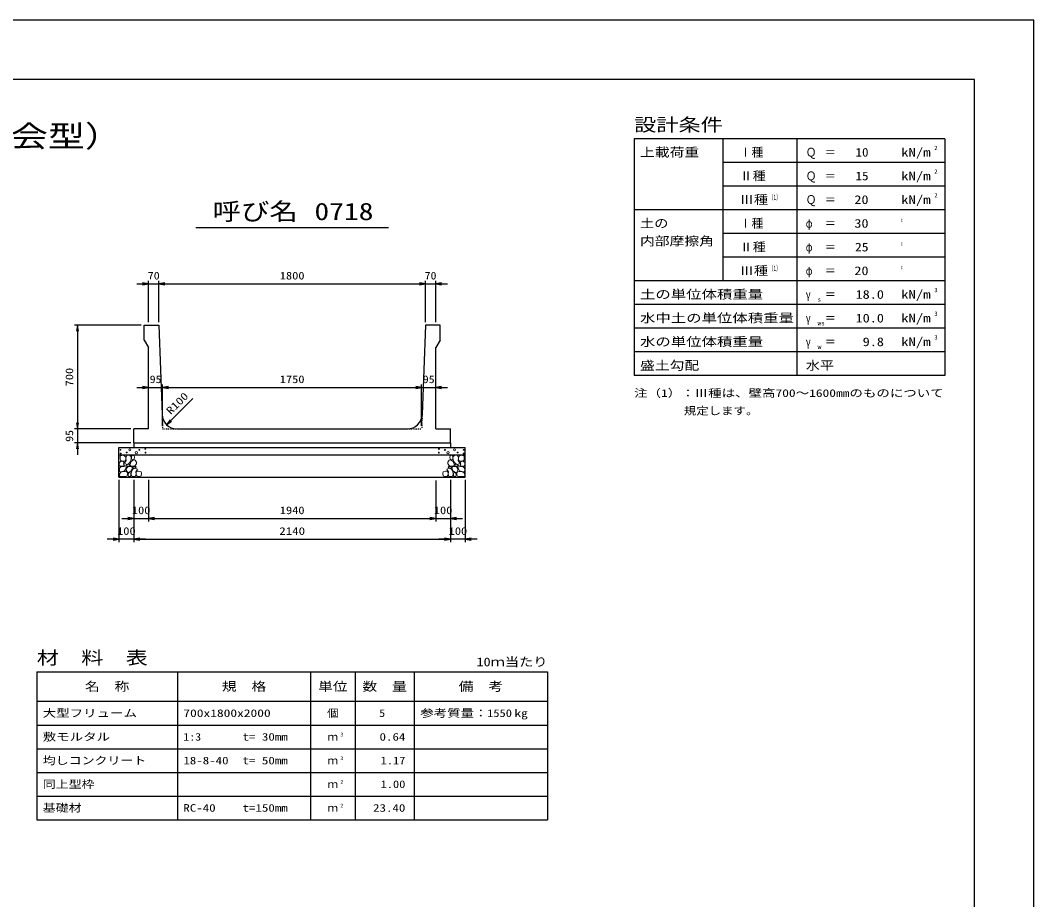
# Model space of a CAD drawing. Units: millimetres at full size. Extents: x 0 to 16820, y 0 to 11880.
# Drawn here: x 9973 to 16820, y 5940 to 11880 of the extents above; entities that cross this region are included whole.
import ezdxf
from ezdxf.enums import TextEntityAlignment as Align

# ---------------------------------------------------------------- set-up
doc = ezdxf.new("R2010")
doc.units = ezdxf.units.MM
doc.linetypes.add('DASHED_SPACED', pattern=[12, 6, -6])
for name, color, linetype, lineweight in [('0_2', 7, 'Continuous', 25), ('D-DCR-HCHn', 4, 'Continuous', 9), ('D-MTR-FRAM', 7, 'Continuous', 25), ('D-MTR-LINE', 7, 'Continuous', 25), ('D-STR-DIM', 7, 'Continuous', 25), ('D-STR-STRn', 1, 'Continuous', 25), ('D-TTL', 2, 'Continuous', 25), ('D-TTL-FRAM', 2, 'Continuous', 25), ('D-TTL-LINE', 7, 'Continuous', 25), ('D-TTL-TXT', 7, 'Continuous', 25)]:
    doc.layers.add(name, color=color, linetype=linetype, lineweight=lineweight)
for name, color, linetype in [('D-DOC', 7, 'Continuous'), ('D-MTR', 7, 'Continuous'), ('D-MTR-TXT', 7, 'Continuous')]:
    doc.layers.add(name, color=color, linetype=linetype)
doc.styles.add('ＭＳ ゴシック', font='')
doc.styles.get('ＭＳ ゴシック').set_extended_font_data('MS Gothic')

# ---------------------------------------------------------------- blocks, each defined once
blk = doc.blocks.new('open_arrow')
at = {"color": 0, "linetype": 'Continuous', "lineweight": -2}
blk.add_lwpolyline([(7.5, 1.25), (0, 0), (7.5, -1.25)], dxfattribs=at)

msp = doc.modelspace()

# ---------------------------------------------------------------- linework, layer by layer
at = {"layer": '0_2'}
for p, q in [((10740, 8775), (10740, 8495)), ((10840, 8775), (10840, 8495)), ((10840, 8775), (10840, 8495)), ((12780, 8772.5), (12780, 8495)), ((10660, 8515), (10920, 8515)), ((10840, 8515), (12780, 8515))]:
    msp.add_line(p, q, dxfattribs=at)
at = {"layer": 'D-DCR-HCHn'}
for points in [[(10645.46, 8895.356), (10640.26, 8879.753), (10647.194, 8869.352), (10664.53, 8867.618), (10676.366, 8872.699), (10671.464, 8884.954), (10674.932, 8891.889), (10667.997, 8898.823), (10657.596, 8902.29)], [(10678.399, 8938.696), (10662.796, 8942.163), (10648.928, 8935.228), (10647.194, 8919.626), (10650.661, 8907.491), (10667.997, 8902.29), (10680.132, 8902.29), (10685.333, 8910.958), (10685.333, 8930.028)], [(10692.267, 8940.429), (10687.067, 8924.827), (10688.8, 8907.491), (10676.665, 8888.421), (10692.267, 8879.753), (10709.603, 8888.421), (10720.005, 8902.29), (10723.472, 8924.827), (10720.005, 8936.962), (10709.603, 8942.163)], [(10721.739, 8898.823), (10713.071, 8878.02), (10720.005, 8869.352), (10740.808, 8869.352), (10749.476, 8872.819), (10758.144, 8884.954), (10758.144, 8895.356), (10749.476, 8909.224), (10739.074, 8910.958)], [(10725.206, 8936.962), (10725.206, 8916.159), (10733.874, 8910.958), (10742.542, 8916.159), (10744.275, 8928.294), (10742.542, 8938.696), (10730.407, 8942.163)], [(12898.261, 8898.823), (12906.929, 8878.02), (12899.995, 8869.352), (12879.192, 8869.352), (12870.524, 8872.819), (12861.856, 8884.954), (12861.856, 8895.356), (12870.524, 8909.224), (12880.926, 8910.958)], [(12894.794, 8936.962), (12894.794, 8916.159), (12886.126, 8910.958), (12877.458, 8916.159), (12875.725, 8928.294), (12877.458, 8938.696), (12889.593, 8942.163)], [(12927.733, 8940.429), (12932.933, 8924.827), (12931.2, 8907.491), (12943.335, 8888.421), (12927.733, 8879.753), (12910.397, 8888.421), (12899.995, 8902.29), (12896.528, 8924.827), (12899.995, 8936.962), (12910.397, 8942.163)], [(12941.601, 8938.696), (12957.204, 8942.163), (12971.072, 8935.228), (12972.806, 8919.626), (12969.339, 8907.491), (12952.003, 8902.29), (12939.868, 8902.29), (12934.667, 8910.958), (12934.667, 8930.028)], [(12974.54, 8895.356), (12979.74, 8879.753), (12972.806, 8869.352), (12955.47, 8867.618), (12943.634, 8872.699), (12948.536, 8884.954), (12945.068, 8891.889), (12952.003, 8898.823), (12962.404, 8902.29)], [(10678.366, 8837.757), (10691.208, 8857.019), (10689.603, 8861.834), (10671.946, 8866.65), (10655.894, 8865.045), (10644.658, 8855.414), (10643.052, 8844.177), (10644.658, 8832.941), (10657.499, 8829.731)], [(10684.787, 8797.627), (10696.023, 8802.443), (10699.234, 8818.494), (10692.813, 8829.731), (10681.577, 8832.941), (10667.13, 8831.336), (10651.078, 8824.915), (10643.052, 8815.284), (10643.052, 8804.048), (10647.868, 8797.627), (10667.13, 8799.232)], [(10695.735, 8879.753), (10687.067, 8872.819), (10690.534, 8867.618), (10702.669, 8867.618), (10707.87, 8869.352), (10711.337, 8876.286), (10706.136, 8881.487)], [(10723.311, 8837.757), (10731.337, 8857.019), (10724.916, 8865.045), (10705.654, 8865.045), (10697.628, 8861.834), (10689.603, 8850.598), (10689.603, 8840.967), (10697.628, 8828.125), (10707.259, 8826.52)], [(10750.599, 8799.232), (10755.415, 8813.679), (10753.81, 8829.731), (10765.046, 8847.388), (10750.599, 8855.414), (10734.548, 8847.388), (10724.916, 8834.546), (10721.706, 8813.679), (10724.916, 8802.443), (10734.548, 8797.627)], [(10747.389, 8855.414), (10755.415, 8861.834), (10752.204, 8866.65), (10740.968, 8866.65), (10736.153, 8865.045), (10732.942, 8858.624), (10737.758, 8853.808)], [(10763.441, 8800.837), (10777.887, 8797.627), (10790.729, 8804.048), (10792.334, 8818.494), (10789.124, 8829.731), (10773.072, 8834.546), (10761.836, 8834.546), (10757.02, 8826.52), (10757.02, 8808.863)], [(12856.559, 8800.837), (12842.113, 8797.627), (12829.271, 8804.048), (12827.666, 8818.494), (12830.876, 8829.731), (12846.928, 8834.546), (12858.164, 8834.546), (12862.98, 8826.52), (12862.98, 8808.863)], [(12869.401, 8799.232), (12864.585, 8813.679), (12866.19, 8829.731), (12854.954, 8847.388), (12869.401, 8855.414), (12885.452, 8847.388), (12895.084, 8834.546), (12898.294, 8813.679), (12895.084, 8802.443), (12885.452, 8797.627)], [(12872.611, 8855.414), (12864.585, 8861.834), (12867.796, 8866.65), (12879.032, 8866.65), (12883.847, 8865.045), (12887.058, 8858.624), (12882.242, 8853.808)], [(12896.689, 8837.757), (12888.663, 8857.019), (12895.084, 8865.045), (12914.346, 8865.045), (12922.372, 8861.834), (12930.397, 8850.598), (12930.397, 8840.967), (12922.372, 8828.125), (12912.741, 8826.52)], [(12924.265, 8879.753), (12932.933, 8872.819), (12929.466, 8867.618), (12917.331, 8867.618), (12912.13, 8869.352), (12908.663, 8876.286), (12913.864, 8881.487)], [(12935.213, 8797.627), (12923.977, 8802.443), (12920.766, 8818.494), (12927.187, 8829.731), (12938.423, 8832.941), (12952.87, 8831.336), (12968.922, 8824.915), (12976.948, 8815.284), (12976.948, 8804.048), (12972.132, 8797.627), (12952.87, 8799.232)], [(12941.634, 8837.757), (12928.792, 8857.019), (12930.397, 8861.834), (12948.054, 8866.65), (12964.106, 8865.045), (12975.342, 8855.414), (12976.948, 8844.177), (12975.342, 8832.941), (12962.501, 8829.731)], [(10720.101, 8802.443), (10720.101, 8821.705), (10712.075, 8826.52), (10704.049, 8821.705), (10702.444, 8810.469), (10704.049, 8800.837), (10715.285, 8797.627)], [(12899.899, 8802.443), (12899.899, 8821.705), (12907.925, 8826.52), (12915.951, 8821.705), (12917.556, 8810.469), (12915.951, 8800.837), (12904.715, 8797.627)]]:
    msp.add_lwpolyline(points, close=True, dxfattribs=at)
for centre, radius in [((10650.727, 8978.955), 3), ((10713.336, 8978.955), 7.5), ((10777.708, 8978.164), 3), ((10818.131, 8985.006), 3), ((12801.869, 8985.006), 3), ((12842.292, 8978.164), 3), ((12906.664, 8978.955), 7.5), ((12969.273, 8978.955), 3), ((10651.869, 8953.91), 3), ((10692.292, 8960.752), 3), ((10756.664, 8959.961), 7.5), ((10819.273, 8959.961), 3), ((12800.727, 8959.961), 3), ((12863.336, 8959.961), 7.5), ((12927.708, 8960.752), 3), ((12968.131, 8953.91), 3)]:
    msp.add_circle(centre, radius, dxfattribs=at)
at = {"layer": 'D-MTR-FRAM'}
for p, q in [((10085, 7480), (13535, 7480)), ((10085, 7480), (10085, 6480)), ((13535, 7480), (13535, 6480)), ((10085, 6480), (13535, 6480))]:
    msp.add_line(p, q, dxfattribs=at)
at = {"layer": 'D-MTR-LINE'}
for p, q in [((11035, 7480), (11035, 6480)), ((11935, 7480), (11935, 6480)), ((12235, 7480), (12235, 6480)), ((12635, 7480), (12635, 6480)), ((10085, 7280), (13535, 7280)), ((10085, 7120), (13535, 7120)), ((10085, 6960), (13535, 6960)), ((10085, 6800), (13535, 6800)), ((10085, 6640), (13535, 6640))]:
    msp.add_line(p, q, dxfattribs=at)
at = {"layer": 'D-STR-DIM'}
for p, q in [((10760, 10100), (10990, 10100)), ((10840, 9840), (10840, 10120)), ((10910, 9840), (10910, 10120)), ((10910, 9840), (10910, 10120)), ((10910, 10100), (12710, 10100)), ((12630, 10100), (12860, 10100)), ((12710, 9840), (12710, 10120)), ((12710, 9840), (12710, 10120)), ((12780, 9840), (12780, 10120)), ((10790, 9820), (10340, 9820)), ((10360, 9820), (10360, 9120)), ((10760, 9400), (11015, 9400)), ((10935, 9140), (10935, 9420)), ((10935, 9140), (10935, 9420)), ((10935, 9400), (12685, 9400)), ((12605, 9400), (12860, 9400)), ((12685, 9140), (12685, 9420)), ((12685, 9140), (12685, 9420)), ((10962.055, 9148.038), (11138.832, 9324.815)), ((10360, 9200), (10360, 8945)), ((10720, 9120), (10340, 9120)), ((10720, 9120), (10340, 9120)), ((10720, 9025), (10340, 9025)), ((10640, 8775), (10640, 8355)), ((10740, 8775), (10740, 8355)), ((10740, 8775), (10740, 8355)), ((12780, 8772.5), (12780, 8495)), ((12880, 8775), (12880, 8355)), ((12880, 8775), (12880, 8355)), ((12880, 8775), (12880, 8495)), ((12980, 8775), (12980, 8355)), ((12700, 8515), (12960, 8515)), ((10820, 8375), (10560, 8375)), ((10740, 8375), (12880, 8375)), ((13060, 8375), (12800, 8375))]:
    msp.add_line(p, q, dxfattribs=at)
at = {"layer": 'D-STR-STRn'}
for p, q in [((10810, 9820), (10910, 9820)), ((10810, 9720), (10810, 9820)), ((10910, 9820), (10931.556, 9216.431)), ((12710, 9820), (12688.444, 9216.431)), ((12810, 9820), (12710, 9820)), ((12810, 9720), (12810, 9820)), ((10810, 9720), (10840, 9670)), ((10840, 9120), (10840, 9670)), ((12810, 9720), (12780, 9670)), ((12780, 9120), (12780, 9670)), ((10740, 9025), (10740, 9120)), ((10840, 9120), (10740, 9120)), ((11031.492, 9120), (12588.508, 9120)), ((12780, 9120), (12880, 9120)), ((12880, 9025), (12880, 9120)), ((10640, 8795), (10640, 8995)), ((10640, 8995), (12980, 8995)), ((10740, 9025), (12880, 9025)), ((10740, 9025), (10740, 8995)), ((12880, 9025), (12880, 8995)), ((12980, 8795), (12980, 8995)), ((10640, 8945), (12980, 8945)), ((10640, 8795), (12980, 8795))]:
    msp.add_line(p, q, dxfattribs=at)
at = {"layer": 'D-STR-STRn', "color": 2, "linetype": 'DASHED_SPACED'}
for p, q in [((10931.556, 9216.431), (10935, 9120)), ((12688.444, 9216.431), (12685, 9120)), ((10935, 9120), (11031.492, 9120)), ((12588.508, 9120), (12685, 9120))]:
    msp.add_line(p, q, dxfattribs=at)
at = {"layer": 'D-STR-STRn'}
for centre, start, end in [((11031.492, 9220), 182.04541, 270), ((12588.508, 9220), 270, 357.95459)]:
    msp.add_arc(centre, 100, start, end, dxfattribs=at)
at = {"layer": 'D-TTL'}
for points in [[(0, 0), (16820, 0), (16820, 11880), (0, 11880)], [(400, 400), (16420, 400), (16420, 11480), (400, 11480)]]:
    msp.add_lwpolyline(points, close=True, dxfattribs=at)
at = {"layer": 'D-TTL-FRAM'}
for p, q in [((16220, 11080), (14120, 11080)), ((14120, 11080), (14120, 9480)), ((16220, 11080), (16220, 9480)), ((16220, 9480), (14120, 9480))]:
    msp.add_line(p, q, dxfattribs=at)
at = {"layer": 'D-TTL-LINE'}
for p, q in [((14720, 11080), (14720, 10120)), ((15220, 11080), (15220, 9480)), ((16220, 10920), (14720, 10920)), ((16220, 10760), (14720, 10760)), ((16220, 10600), (14120, 10600)), ((16220, 10440), (14720, 10440)), ((16220, 10280), (14720, 10280)), ((16220, 10120), (14120, 10120)), ((16220, 9960), (14120, 9960)), ((16220, 9800), (14120, 9800)), ((16220, 9640), (14120, 9640))]:
    msp.add_line(p, q, dxfattribs=at)
at = {"layer": 'D-TTL-TXT'}
msp.add_line((11160, 10480), (12460, 10480), dxfattribs=at)

# ---------------------------------------------------------------- block references
at = {"layer": '0_2', "xscale": 5.33, "yscale": 5.33, "rotation": 180}
for p in [(10740, 8515), (12780, 8515)]:
    msp.add_blockref('open_arrow', p, dxfattribs=at)
at = {"layer": '0_2', "xscale": 5.33, "yscale": 5.33}
msp.add_blockref('open_arrow', (10840, 8515), dxfattribs=at)
msp.add_blockref('open_arrow', (10840, 8515), dxfattribs=at)
at = {"layer": 'D-STR-DIM', "xscale": 5.33, "yscale": 5.33}
for p, rotation in [((10840, 10100), 180), ((12710, 10100), 180), ((12710, 10100), 180), ((10360, 9820), 270), ((10840, 9400), 180), ((12685, 9400), 180), ((12685, 9400), 180), ((10962.055, 9148.038), 45), ((10360, 9120), 90), ((10360, 9120), 90), ((10360, 9025), 270), ((12780, 8515), 180), ((10640, 8375), 180), ((12880, 8375), 180), ((12880, 8375), 180)]:
    msp.add_blockref('open_arrow', p, dxfattribs=dict(at, rotation=rotation))
for p in [(10910, 10100), (10910, 10100), (12780, 10100), (10935, 9400), (10935, 9400), (12780, 9400), (12880, 8515), (10740, 8375), (10740, 8375), (12980, 8375)]:
    msp.add_blockref('open_arrow', p, dxfattribs=at)

# ---------------------------------------------------------------- texts
at = {"layer": '0_2', "style": 'ＭＳ ゴシック', "width": 1.2}
for s, p in [('100', (10790, 8570)), ('1940', (11810, 8570))]:
    msp.add_text(s, height=51.32, dxfattribs=at).set_placement(p, align=Align.MIDDLE_CENTER)
at = {"layer": 'D-DOC', "style": 'ＭＳ ゴシック'}
for s, width, p in [('注（1）：Ⅲ種は、壁高700～1600mmのものについて', 1.3, (14120, 9320.667)), ('\u3000\u3000\u3000\u3000規定します。', 1.2, (14120, 9200.667))]:
    msp.add_text(s, height=51.32, dxfattribs=dict(at, width=width)).set_placement(p, align=Align.BOTTOM_LEFT)
at = {"layer": 'D-MTR', "style": 'ＭＳ ゴシック', "width": 1.25}
msp.add_text('材\u3000料\u3000表', height=87.98, dxfattribs=at).set_placement((10085, 7504), align=Align.BOTTOM_LEFT)
at = {"layer": 'D-MTR', "style": 'ＭＳ ゴシック', "width": 1.2}
msp.add_text('10ｍ当たり', height=58.65, dxfattribs=at).set_placement((13535, 7499.333), align=Align.BOTTOM_RIGHT)
at = {"layer": 'D-MTR-TXT', "style": 'ＭＳ ゴシック'}
for s, height, width, p in [('名\u3000称', 58.65, 1.25, (10560, 7380)), ('規\u3000格', 58.65, 1.25, (11485, 7380)), ('単位', 58.65, 1.25, (12085, 7380)), ('数\u3000量', 58.65, 1.25, (12435, 7380)), ('備\u3000考', 58.65, 1.25, (13085, 7380)), ('個', 51.32, 1.1, (12085, 7200))]:
    msp.add_text(s, height=height, dxfattribs=dict(at, width=width)).set_placement(p, align=Align.MIDDLE_CENTER)
for s, width, p in [('大型フリューム', 1.3, (10125, 7200)), ('700x1800x2000', 1.3, (11075, 7200)), ('参考質量：    kg', 1.3, (12675, 7200)), ('敷モルタル', 1.3, (10125, 7040)), ('1:3', 1.15, (11075, 7040)), ('t= 30mm', 1.25, (11475, 7040)), ('均しコンクリート', 1.25, (10125, 6880)), ('18-8-40', 1.25, (11075, 6880)), ('t= 50mm', 1.25, (11475, 6880)), ('同上型枠', 1.25, (10125, 6720)), ('基礎材', 1.25, (10125, 6560)), ('RC-40', 1.25, (11075, 6560)), ('t=150mm', 1.25, (11475, 6560))]:
    msp.add_text(s, height=51.32, dxfattribs=dict(at, width=width)).set_placement(p, align=Align.MIDDLE_LEFT)
for s, width, p in [('5', 1.15, (12438.553, 7200)), ('1550', 1.2, (13295, 7200)), ('0.64', 1.25, (12575, 7040)), ('1.17', 1.2, (12575, 6880)), ('1.00', 1.2, (12575, 6720)), ('23.40', 1.25, (12575, 6560))]:
    msp.add_text(s, height=51.32, dxfattribs=dict(at, width=width)).set_placement(p, align=Align.MIDDLE_RIGHT)
for p in [(12085, 7040), (12085, 6880), (12085, 6720), (12085, 6560)]:
    msp.add_text('ｍ', height=51.32, dxfattribs=at).set_placement(p, align=Align.MIDDLE_CENTER)
at = {"layer": 'D-MTR-TXT', "style": 'ＭＳ ゴシック', "width": 1.15}
for s, p in [('3', (12135, 7035.333)), ('3', (12135, 6875.333)), ('2', (12135, 6715.333)), ('2', (12135, 6555.333))]:
    msp.add_text(s, height=25.66, dxfattribs=at).set_placement(p, align=Align.BOTTOM_LEFT)
at = {"layer": 'D-STR-DIM', "style": 'ＭＳ ゴシック'}
for s, width, p in [('70', 1.15, (10875, 10155)), ('1800', 1.2, (11810, 10155)), ('70', 1.15, (12745, 10155)), ('95', 1.15, (10887.5, 9455)), ('1750', 1.2, (11810, 9455)), ('95', 1.15, (12732.5, 9455)), ('100', 1.2, (12830, 8570)), ('100', 1.2, (10690, 8430)), ('2140', 1.25, (11810, 8430)), ('100', 1.2, (12930, 8430))]:
    msp.add_text(s, height=51.32, dxfattribs=dict(at, width=width)).set_placement(p, align=Align.MIDDLE_CENTER)
for s, width, p in [('700', 1.2, (10305, 9470)), ('95', 1.15, (10305, 9072.5))]:
    msp.add_text(s, height=51.32, rotation=90, dxfattribs=dict(at, width=width)).set_placement(p, align=Align.MIDDLE_CENTER)
at = {"layer": 'D-STR-DIM', "style": 'ＭＳ ゴシック', "width": 1.25}
msp.add_text('R100', height=51.32, rotation=45, dxfattribs=at).set_placement((11000.995, 9202.063), align=Align.BOTTOM_LEFT)
at = {"layer": 'D-TTL-TXT', "style": 'ＭＳ ゴシック'}
for s, height, width, p in [('設計条件', 87.98, 1.25, (14120, 11104)), ('上載荷重', 58.65, 1.25, (14160, 10941.333)), ('2', 29.33, 1.15, (16148, 10994.667)), ('Ｑ', 58.65, 0.9, (15280, 10941.333)), ('＝', 58.65, 0.95, (15408, 10941.333)), ('kN/m', 58.65, 1.25, (15924, 10941.333)), ('Ⅱ種', 58.65, 1.1, (14833.333, 10781.333)), ('Ｑ', 58.65, 0.9, (15280, 10781.333)), ('＝', 58.65, 0.95, (15408, 10781.333)), ('kN/m', 58.65, 1.25, (15924, 10781.333)), ('2', 29.33, 1.15, (16148, 10834.667)), ('Ⅲ種', 58.65, 1.2, (14833.333, 10621.333)), ('（1）', 36.66, 0.6, (15031.179, 10655.282)), ('Ｑ', 58.65, 0.9, (15280, 10621.333)), ('＝', 58.65, 0.95, (15408, 10621.333)), ('kN/m', 58.65, 1.25, (15924, 10621.333)), ('2', 29.33, 1.15, (16148, 10674.667)), ('土の', 58.65, 1.2, (14160, 10461.333)), ('φ', 58.65, 0.75, (15280, 10461.333)), ('＝', 58.65, 0.95, (15408, 10461.333)), ('°', 58.65, 0.3, (15924, 10461.333)), ('内部摩擦角', 58.65, 1.25, (14160, 10341.333)), ('Ⅱ種', 58.65, 1.1, (14833.333, 10301.333)), ('φ', 58.65, 0.75, (15280, 10301.333)), ('＝', 58.65, 0.95, (15408, 10301.333)), ('°', 58.65, 0.3, (15924, 10301.333)), ('Ⅲ種', 58.65, 1.2, (14833.333, 10141.333)), ('（1）', 36.66, 0.6, (15031.179, 10175.282)), ('φ', 58.65, 0.75, (15280, 10141.333)), ('°', 58.65, 0.3, (15924, 10141.333)), ('＝', 58.65, 0.95, (15408, 10141.333)), ('土の単位体積重量', 58.65, 1.3, (14160, 9981.333)), ('3', 29.33, 1.15, (16148, 10034.667)), ('γ', 58.65, 0.75, (15280, 9981.333)), ('s', 29.33, 1.15, (15360, 9970.667)), ('＝', 58.65, 0.95, (15408, 9981.333)), ('kN/m', 58.65, 1.25, (15924, 9981.333)), ('水中土の単位体積重量', 58.65, 1.3, (14160, 9821.333)), ('γ', 58.65, 0.75, (15280, 9821.333)), ('＝', 58.65, 0.95, (15408, 9821.333)), ('kN/m', 58.65, 1.25, (15924, 9821.333)), ('3', 29.33, 1.15, (16148, 9874.667)), ('ws', 29.33, 1.2, (15360, 9810.667)), ('水の単位体積重量', 58.65, 1.3, (14160, 9661.333)), ('γ', 58.65, 0.75, (15280, 9661.333)), ('kN/m', 58.65, 1.25, (15924, 9661.333)), ('3', 29.33, 1.15, (16148, 9714.667)), ('w', 29.33, 1.25, (15360, 9650.667)), ('＝', 58.65, 0.95, (15408, 9661.333)), ('盛土勾配', 58.65, 1.25, (14160, 9501.333)), ('水平', 58.65, 1.2, (15280, 9501.333))]:
    msp.add_text(s, height=height, dxfattribs=dict(at, width=width)).set_placement(p, align=Align.BOTTOM_LEFT)
for s, height, width, p in [('大型フリューム（農業土木事業協会型）', 146.6, 1.25, (8410, 10980)), ('呼び名', 117.3, 1.2, (11560, 10495)), ('0718', 117.3, 1.25, (12160, 10495))]:
    msp.add_text(s, height=height, dxfattribs=dict(at, width=width)).set_placement(p, align=Align.BOTTOM_CENTER)
for p in [(14833.333, 10941.333), (14833.333, 10461.333)]:
    msp.add_text('Ⅰ種', height=58.65, dxfattribs=at).set_placement(p, align=Align.BOTTOM_LEFT)
for s, width, p in [('10', 1.1, (15704, 10941.333)), ('15', 1.1, (15704, 10781.333)), ('20', 1.2, (15704, 10621.333)), ('30', 1.2, (15704, 10461.333)), ('25', 1.15, (15704, 10301.333)), ('20', 1.2, (15704, 10141.333)), ('18.0', 1.2, (15808, 9981.333)), ('10.0', 1.2, (15808, 9821.333)), ('9.8', 1.2, (15808, 9661.333))]:
    msp.add_text(s, height=58.65, dxfattribs=dict(at, width=width)).set_placement(p, align=Align.BOTTOM_RIGHT)

doc.saveas('drawing.dxf')
